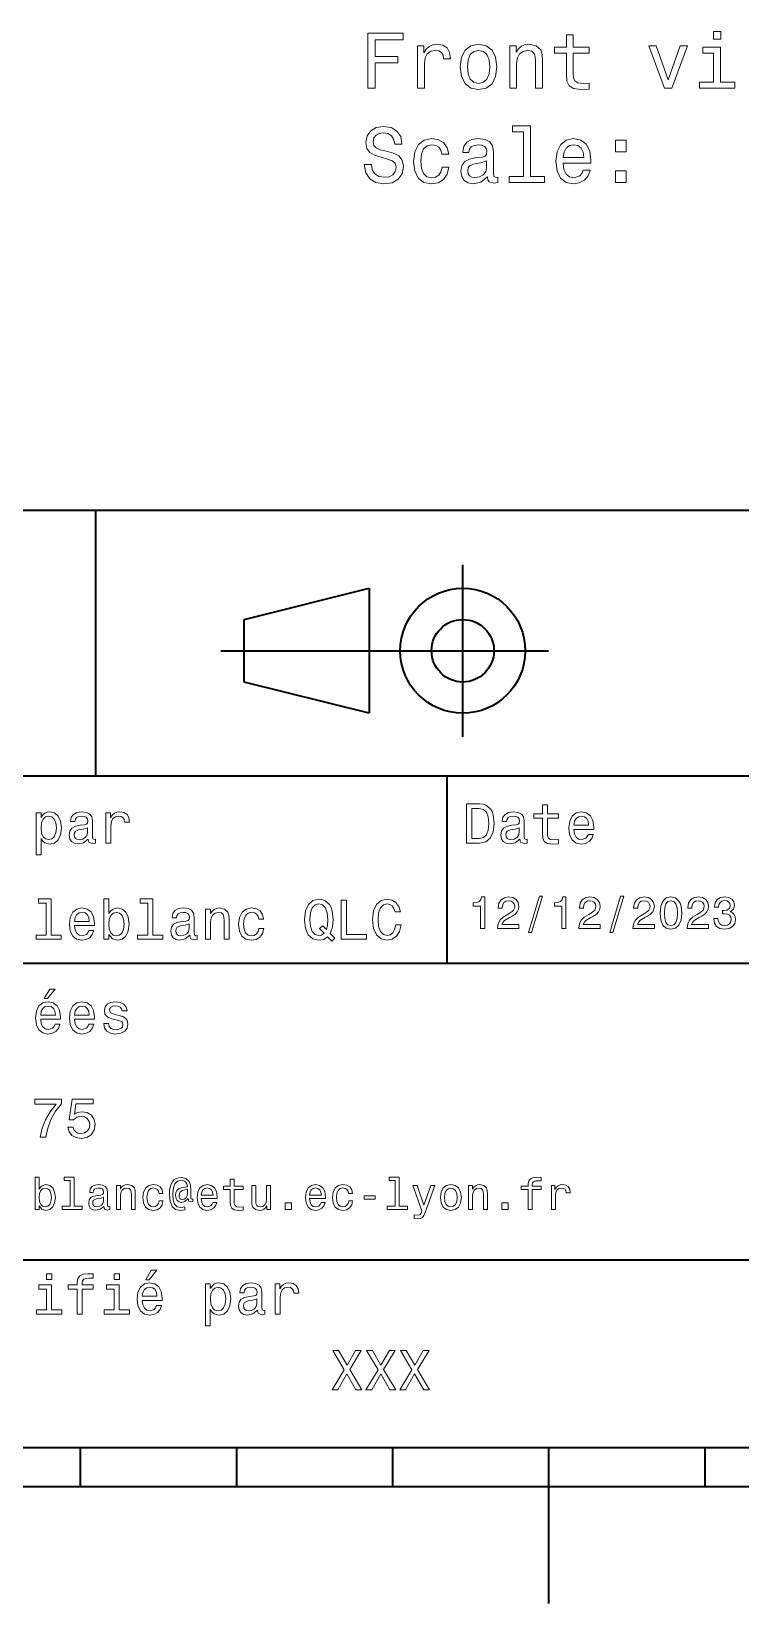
# Model space of a CAD drawing. Extents: x 0 to 297, y 0 to 210.
# Drawn here: x 115.4 to 160.8, y 0 to 100.7 of the extents above; entities that cross this region are included whole.
import ezdxf

# ---------------------------------------------------------------- set-up
doc = ezdxf.new("R2010")
doc.units = 0

msp = doc.modelspace()

# ---------------------------------------------------------------- linework, layer by layer
at = {"color": 7, "lineweight": 35}
for p, q in [((97, 70), (287, 70)), ((127.5, 61), (148.5, 61)), ((97, 53), (162, 53)), ((97, 41), (162, 41)), ((97, 22), (162, 22)), ((10, 10), (287, 10)), ((97, 10), (287, 10)), ((98.5, 7.5), (198.5, 7.5))]:
    msp.add_line(p, q, dxfattribs=at)
at = {"color": 7, "lineweight": 35, "ltscale": 0.425}
msp.add_line((119.5, 53), (119.5, 70), dxfattribs=at)
at = {"color": 7, "lineweight": 35, "ltscale": 0.275}
msp.add_line((143, 55.5), (143, 66.5), dxfattribs=at)
at = {"color": 7, "lineweight": 35, "ltscale": 0.206155}
for p, q in [((129, 63), (137, 65)), ((137, 57), (129, 59))]:
    msp.add_line(p, q, dxfattribs=at)
at = {"color": 7, "lineweight": 35, "ltscale": 0.2}
msp.add_line((137, 65), (137, 57), dxfattribs=at)
at = {"color": 7, "lineweight": 35, "ltscale": 0.1}
msp.add_line((129, 59), (129, 63), dxfattribs=at)
at = {"color": 7, "lineweight": 35, "ltscale": 0.3}
msp.add_line((142, 41), (142, 53), dxfattribs=at)
at = {"color": 7, "lineweight": 35, "ltscale": 0.0625}
for p, q in [((118.5, 10), (118.5, 7.5)), ((128.5, 10), (128.5, 7.5)), ((138.5, 10), (138.5, 7.5)), ((158.5, 10), (158.5, 7.5))]:
    msp.add_line(p, q, dxfattribs=at)
at = {"color": 7, "lineweight": 35, "ltscale": 0.25}
msp.add_line((148.5, 10), (148.5, 0), dxfattribs=at)
at = {"color": 7, "lineweight": 13}
for points in [[(159.523163, 100.650383), (159.054138, 100.650383), (159.054138, 100.146057), (159.523163, 100.146057)], [(136.909317, 97.029343), (137.378342, 97.029343), (137.378342, 98.63813), (138.850967, 98.63813), (138.850967, 99.056717), (137.378342, 99.056717), (137.378342, 100.105713), (139.188858, 100.105713), (139.188858, 100.529343), (136.909317, 100.529343)], [(140.101685, 97.029343), (140.545486, 97.029343), (140.545486, 98.577614), (140.590881, 98.950813), (140.727051, 99.218102), (140.948944, 99.379486), (141.24649, 99.434959), (141.468399, 99.399658), (141.634827, 99.298798), (141.735687, 99.127327), (141.770996, 98.89534), (142.219833, 98.89534), (142.159317, 99.303841), (141.992889, 99.596344), (141.715515, 99.772858), (141.33728, 99.833374), (141.080063, 99.79303), (140.85817, 99.692169), (140.661484, 99.520699), (140.505142, 99.288712), (140.505142, 99.737556), (140.101685, 99.737556)], [(142.840149, 98.380928), (142.920853, 97.765656), (143.152832, 97.31176), (143.520996, 97.029343), (144.015228, 96.933525), (144.504425, 97.029343), (144.872574, 97.306717), (145.104568, 97.760612), (145.190308, 98.380928), (145.104568, 98.996201), (144.872574, 99.455132), (144.504425, 99.732513), (144.015228, 99.833374), (143.520996, 99.732513), (143.152832, 99.450089), (142.920853, 98.996201)], [(146.007309, 97.029343), (146.451111, 97.029343), (146.451111, 98.592743), (146.49649, 98.950813), (146.642746, 99.213058), (146.86969, 99.374443), (147.172287, 99.434959), (147.414368, 99.384529), (147.565659, 99.24836), (147.641312, 99.021416), (147.666519, 98.718826), (147.666519, 97.029343), (148.110336, 97.029343), (148.110336, 98.809601), (148.090149, 99.167671), (147.999374, 99.465225), (147.701828, 99.737556), (147.237854, 99.833374), (146.980652, 99.798073), (146.763794, 99.702255), (146.577194, 99.540871), (146.430939, 99.324013), (146.430939, 99.737556), (146.007309, 99.737556)], [(149.638428, 99.268539), (149.638428, 97.911911), (149.668686, 97.473145), (149.809891, 97.170555), (150.092316, 96.994041), (150.571426, 96.933525), (151.095917, 96.95874), (151.095917, 97.342026), (150.712631, 97.31176), (150.364655, 97.352112), (150.178055, 97.478188), (150.097366, 97.690002), (150.08223, 97.987556), (150.08223, 99.268539), (151.095917, 99.268539), (151.095917, 99.646774), (150.08223, 99.646774), (150.08223, 100.438568), (149.638428, 100.438568), (149.638428, 99.646774), (148.871857, 99.646774), (148.871857, 99.268539)], [(155.927338, 97.029343), (156.396347, 97.029343), (157.384827, 99.737556), (156.925888, 99.737556), (156.164368, 97.553841), (155.387711, 99.737556), (154.923737, 99.737556)], [(159.508026, 97.402542), (159.508026, 99.646774), (158.368256, 99.646774), (158.368256, 99.268539), (159.064224, 99.268539), (159.064224, 97.402542), (158.156433, 97.402542), (158.156433, 97.029343), (160.425888, 97.029343), (160.425888, 97.402542)], [(143.294052, 98.385971), (143.339432, 98.839859), (143.480652, 99.167671), (143.707596, 99.3694), (144.015228, 99.440002), (144.317825, 99.3694), (144.544769, 99.172714), (144.685974, 98.839859), (144.736404, 98.385971), (144.685974, 97.92704), (144.544769, 97.594185), (144.317825, 97.392456), (144.015228, 97.326897), (143.707596, 97.392456), (143.480652, 97.594185), (143.339432, 97.92704)], [(137.146347, 92.137413), (136.687424, 92.137413), (136.788284, 91.602829), (137.040451, 91.209457), (137.428772, 90.972427), (137.953262, 90.886696), (138.472717, 90.967384), (138.861053, 91.189285), (139.10817, 91.53727), (139.198944, 91.996201), (139.123291, 92.409744), (138.911484, 92.67704), (138.568542, 92.853554), (138.109604, 92.984673), (137.716232, 93.080498), (137.45903, 93.191444), (137.312775, 93.352829), (137.267395, 93.604996), (137.312775, 93.83194), (137.443909, 94.00341), (137.64563, 94.1194), (137.923004, 94.159744), (138.205429, 94.109314), (138.427338, 93.973145), (138.573593, 93.746201), (138.644196, 93.438568), (139.103119, 93.438568), (139.103119, 93.448654), (139.02243, 93.922714), (138.7854, 94.275742), (138.412201, 94.497643), (137.907883, 94.573288), (137.453995, 94.497643), (137.100967, 94.285828), (136.874023, 93.958015), (136.79332, 93.534386), (136.858887, 93.156143), (137.050537, 92.898941), (137.353119, 92.72747), (137.766663, 92.596344), (138.175171, 92.480354), (138.482803, 92.3694), (138.669403, 92.208015), (138.73497, 91.94577), (138.674454, 91.678482), (138.518112, 91.476753), (138.281082, 91.35067), (137.973434, 91.310326), (137.630508, 91.365799), (137.368256, 91.527184), (137.201828, 91.789429)], [(141.660034, 92.79303), (142.098801, 92.79303), (142.008026, 93.196487), (141.791168, 93.514214), (141.453262, 93.710899), (141.014511, 93.786545), (140.530365, 93.685684), (140.162201, 93.403259), (139.930222, 92.944328), (139.849518, 92.329056), (139.925171, 91.718826), (140.152115, 91.264931), (140.510193, 90.982513), (140.999374, 90.886696), (141.43309, 90.962341), (141.770996, 91.174156), (142.002975, 91.507011), (142.103851, 91.950813), (141.680222, 91.950813), (141.604568, 91.668396), (141.463348, 91.456573), (141.261627, 91.325455), (141.014511, 91.28511), (140.706879, 91.35067), (140.48497, 91.552399), (140.348801, 91.880211), (140.303406, 92.344185), (140.348801, 92.798073), (140.490005, 93.125885), (140.716965, 93.327614), (141.014511, 93.398216), (141.276749, 93.352829), (141.47345, 93.236839), (141.604568, 93.045197)], [(144.580078, 91.335541), (144.580078, 91.320412), (144.605286, 91.148941), (144.680939, 91.027901), (144.998657, 90.932083), (145.245773, 90.972427), (145.245773, 91.315369), (145.139862, 91.30024), (144.998657, 91.365799), (144.97345, 91.567528), (144.97345, 92.969543), (144.912918, 93.327614), (144.736404, 93.579773), (144.428772, 93.731071), (143.995056, 93.786545), (143.571426, 93.726028), (143.258743, 93.554558), (143.062057, 93.28727), (142.99649, 92.934242), (142.99649, 92.903984), (143.394913, 92.903984), (143.430222, 93.115799), (143.541168, 93.267097), (143.722717, 93.357872), (143.979919, 93.393173), (144.227051, 93.367958), (144.403564, 93.292313), (144.50946, 93.161186), (144.544769, 92.97963), (144.524597, 92.767815), (144.443909, 92.661911), (144.242172, 92.611473), (143.863937, 92.571129), (143.430222, 92.480354), (143.122574, 92.31897), (142.941025, 92.066811), (142.885544, 91.693611), (142.935974, 91.360756), (143.092316, 91.11364), (143.344482, 90.957298), (143.692459, 90.901825), (144.161484, 91.007729)], [(146.889862, 94.230354), (146.889862, 91.355713), (145.977051, 91.355713), (145.977051, 90.982513), (148.241455, 90.982513), (148.241455, 91.355713), (147.333679, 91.355713), (147.333679, 94.603554), (146.193909, 94.603554), (146.193909, 94.230354)], [(149.431656, 92.208015), (151.206879, 92.208015), (151.211914, 92.414787), (151.131226, 92.994759), (150.909317, 93.428482), (150.55629, 93.690727), (150.08728, 93.786545), (149.628342, 93.685684), (149.275314, 93.403259), (149.04837, 92.944328), (148.967682, 92.339142), (149.043335, 91.718826), (149.270279, 91.264931), (149.618256, 90.982513), (150.072144, 90.886696), (150.465515, 90.952255), (150.788284, 91.123726), (151.025314, 91.396057), (151.161484, 91.759171), (150.722717, 91.759171), (150.631943, 91.557442), (150.500824, 91.406143), (150.127625, 91.28511), (149.840149, 91.340584), (149.623291, 91.517097), (149.482086, 91.804558), (149.431656, 92.192886)], [(152.775314, 92.939285), (153.471283, 92.939285), (153.471283, 93.690727), (152.775314, 93.690727)], [(149.431656, 92.581215), (149.487137, 92.929199), (149.623291, 93.186401), (149.830078, 93.342743), (150.102402, 93.398216), (150.36969, 93.342743), (150.576462, 93.186401), (150.702545, 92.929199), (150.74794, 92.581215)], [(144.529633, 91.930641), (144.469116, 91.668396), (144.307739, 91.46666), (144.065659, 91.335541), (143.768112, 91.290154), (143.576462, 91.315369), (143.440308, 91.396057), (143.354568, 91.53727), (143.329346, 91.733955), (143.349518, 91.910469), (143.430222, 92.036545), (143.752975, 92.177757), (144.161484, 92.238274), (144.529633, 92.359314)], [(152.775314, 90.982513), (153.471283, 90.982513), (153.471283, 91.733955), (152.775314, 91.733955)], [(115.986313, 50.326012), (115.986313, 50.625), (115.669312, 50.625), (115.669312, 47.941284), (115.986313, 47.941284), (115.986313, 48.98595), (116.097984, 48.816643), (116.22406, 48.704971), (116.541069, 48.62212), (116.843658, 48.690563), (117.081413, 48.895893), (117.236313, 49.2201), (117.293945, 49.659584), (117.236313, 50.095463), (117.081413, 50.41967), (116.843658, 50.621399), (116.541069, 50.693443), (116.368156, 50.671829), (116.220459, 50.603386), (116.094383, 50.488113)], [(116.48703, 48.9067), (116.274498, 48.953533), (116.119598, 49.097622), (116.022339, 49.331772), (115.989914, 49.659584), (116.022339, 49.983791), (116.119598, 50.217941), (116.274498, 50.358429), (116.48703, 50.408863), (116.681557, 50.358429), (116.836456, 50.21434), (116.933716, 49.98019), (116.969742, 49.659584), (116.933716, 49.335377), (116.836456, 49.097622), (116.681557, 48.953533)], [(119.005043, 48.942726), (119.005043, 48.931919), (119.023056, 48.809441), (119.077087, 48.722984), (119.304031, 48.654541), (119.480545, 48.683357), (119.480545, 48.928314), (119.4049, 48.917507), (119.304031, 48.96434), (119.286026, 49.108429), (119.286026, 50.109871), (119.242798, 50.365635), (119.116714, 50.54575), (118.896973, 50.65382), (118.587173, 50.693443), (118.284584, 50.650219), (118.061241, 50.52774), (117.920746, 50.336815), (117.873917, 50.084656), (117.873917, 50.063042), (118.158501, 50.063042), (118.183716, 50.21434), (118.26297, 50.322407), (118.392654, 50.387249), (118.57637, 50.412464), (118.752884, 50.394455), (118.878967, 50.34042), (118.954613, 50.246758), (118.979828, 50.117077), (118.965416, 49.965778), (118.907784, 49.890129), (118.763687, 49.854107), (118.493515, 49.825291), (118.183716, 49.760448), (117.963974, 49.645176), (117.834297, 49.465057), (117.79467, 49.19849), (117.830688, 48.960735), (117.942368, 48.784222), (118.122482, 48.67255), (118.37104, 48.632927), (118.706055, 48.708576)], [(120.143372, 48.690563), (120.460373, 48.690563), (120.460373, 49.796471), (120.492798, 50.063042), (120.590057, 50.253963), (120.748558, 50.369236), (120.961098, 50.408863), (121.119598, 50.383648), (121.238472, 50.3116), (121.310516, 50.189121), (121.335739, 50.023415), (121.656342, 50.023415), (121.613113, 50.315205), (121.49424, 50.524136), (121.296112, 50.650219), (121.02594, 50.693443), (120.842224, 50.664627), (120.683716, 50.592579), (120.543228, 50.4701), (120.431557, 50.304398), (120.431557, 50.625), (120.143372, 50.625)], [(144.080688, 51.190563), (143.248566, 51.190563), (143.248566, 48.690563), (144.080688, 48.690563), (144.473343, 48.769814), (144.765137, 49.011169), (144.945251, 49.40382), (145.010086, 49.940563), (144.952454, 50.488113), (144.880402, 50.70425), (144.779541, 50.877163), (144.487747, 51.111313), (144.296829, 51.168949)], [(144.055481, 50.891571), (144.329254, 50.837536), (144.516571, 50.671829), (144.628235, 50.376442), (144.664261, 49.940563), (144.624634, 49.519093), (144.51297, 49.223705), (144.322052, 49.047192), (144.055481, 48.989555), (143.583572, 48.989555), (143.583572, 50.891571)], [(146.656342, 48.942726), (146.656342, 48.931919), (146.674347, 48.809441), (146.728394, 48.722984), (146.955338, 48.654541), (147.131851, 48.683357), (147.131851, 48.928314), (147.056198, 48.917507), (146.955338, 48.96434), (146.937317, 49.108429), (146.937317, 50.109871), (146.894089, 50.365635), (146.768005, 50.54575), (146.548264, 50.65382), (146.23848, 50.693443), (145.935883, 50.650219), (145.71254, 50.52774), (145.572052, 50.336815), (145.525223, 50.084656), (145.525223, 50.063042), (145.809799, 50.063042), (145.835022, 50.21434), (145.914261, 50.322407), (146.043945, 50.387249), (146.227661, 50.412464), (146.404175, 50.394455), (146.530258, 50.34042), (146.605911, 50.246758), (146.631119, 50.117077), (146.616714, 49.965778), (146.559082, 49.890129), (146.414978, 49.854107), (146.144806, 49.825291), (145.835022, 49.760448), (145.61528, 49.645176), (145.485596, 49.465057), (145.445969, 49.19849), (145.481995, 48.960735), (145.593658, 48.784222), (145.773773, 48.67255), (146.022339, 48.632927), (146.357346, 48.708576)], [(148.100861, 50.289986), (148.100861, 49.320965), (148.122482, 49.007565), (148.223343, 48.791428), (148.425079, 48.665348), (148.767288, 48.62212), (149.141937, 48.640129), (149.141937, 48.913906), (148.868149, 48.892292), (148.619598, 48.921112), (148.486313, 49.011169), (148.42868, 49.162464), (148.417862, 49.375), (148.417862, 50.289986), (149.141937, 50.289986), (149.141937, 50.560158), (148.417862, 50.560158), (148.417862, 51.125721), (148.100861, 51.125721), (148.100861, 50.560158), (147.553314, 50.560158), (147.553314, 50.289986)], [(150.121765, 49.565922), (151.389771, 49.565922), (151.393372, 49.713619), (151.335739, 50.127884), (151.177231, 50.437683), (150.925079, 50.625), (150.590057, 50.693443), (150.262253, 50.621399), (150.010086, 50.41967), (149.847977, 50.091862), (149.790344, 49.659584), (149.844376, 49.216499), (150.006485, 48.892292), (150.255051, 48.690563), (150.579254, 48.62212), (150.860229, 48.668949), (151.090775, 48.791428), (151.260086, 48.98595), (151.357346, 49.245319), (151.043945, 49.245319), (150.979111, 49.101227), (150.885452, 48.993156), (150.618881, 48.9067), (150.413544, 48.946327), (150.258652, 49.072407), (150.157776, 49.27774), (150.121765, 49.555115)], [(150.121765, 49.832493), (150.161377, 50.081055), (150.258652, 50.264771), (150.406342, 50.376442), (150.600861, 50.416069), (150.791794, 50.376442), (150.939484, 50.264771), (151.029541, 50.081055), (151.061966, 49.832493)], [(118.969025, 49.367798), (118.925797, 49.180477), (118.810516, 49.036385), (118.637611, 48.942726), (118.425072, 48.910305), (118.288185, 48.928314), (118.190926, 48.98595), (118.129684, 49.086815), (118.111671, 49.227306), (118.126083, 49.353386), (118.183716, 49.443443), (118.414268, 49.544312), (118.706055, 49.587536), (118.969025, 49.673992)], [(146.620316, 49.367798), (146.577087, 49.180477), (146.461823, 49.036385), (146.28891, 48.942726), (146.07637, 48.910305), (145.939484, 48.928314), (145.842224, 48.98595), (145.780975, 49.086815), (145.76297, 49.227306), (145.777374, 49.353386), (145.835022, 49.443443), (146.065567, 49.544312), (146.357346, 49.587536), (146.620316, 49.673992)], [(116.317726, 44.850864), (116.317726, 42.79755), (115.66571, 42.79755), (115.66571, 42.530979), (117.283142, 42.530979), (117.283142, 42.79755), (116.634727, 42.79755), (116.634727, 45.117435), (115.820602, 45.117435), (115.820602, 44.850864)], [(118.133286, 43.406338), (119.401299, 43.406338), (119.4049, 43.554035), (119.34726, 43.9683), (119.188766, 44.278099), (118.9366, 44.465416), (118.601585, 44.533859), (118.273773, 44.461815), (118.021614, 44.260086), (117.859512, 43.932278), (117.801872, 43.5), (117.855911, 43.056915), (118.018013, 42.732708), (118.266571, 42.530979), (118.590775, 42.462536), (118.871758, 42.509365), (119.10231, 42.631844), (119.271614, 42.826366), (119.368881, 43.085735), (119.055481, 43.085735), (118.990631, 42.941643), (118.896973, 42.833572), (118.630402, 42.747116), (118.425072, 42.786743), (118.270172, 42.912823), (118.169312, 43.118156), (118.133286, 43.395531)], [(120.323486, 42.829971), (120.55764, 42.552593), (120.878242, 42.462536), (121.18084, 42.530979), (121.422195, 42.736309), (121.573486, 43.064121), (121.631126, 43.5), (121.573486, 43.935879), (121.418587, 44.260086), (121.18084, 44.461815), (120.878242, 44.533859), (120.561241, 44.440201), (120.431557, 44.324928), (120.323486, 44.170029), (120.323486, 45.117435), (120.006485, 45.117435), (120.006485, 42.530979), (120.323486, 42.530979)], [(122.823486, 44.850864), (122.823486, 42.79755), (122.171471, 42.79755), (122.171471, 42.530979), (123.78891, 42.530979), (123.78891, 42.79755), (123.140488, 42.79755), (123.140488, 45.117435), (122.32637, 45.117435), (122.32637, 44.850864)], [(125.510811, 42.783142), (125.510811, 42.772335), (125.528824, 42.649857), (125.582855, 42.5634), (125.809799, 42.494957), (125.986313, 42.523773), (125.986313, 42.76873), (125.910667, 42.757923), (125.809799, 42.804756), (125.791794, 42.948845), (125.791794, 43.950287), (125.748566, 44.206051), (125.622482, 44.386166), (125.40274, 44.494236), (125.092941, 44.533859), (124.790344, 44.490635), (124.567001, 44.368156), (124.426514, 44.177231), (124.379684, 43.925072), (124.379684, 43.903458), (124.664268, 43.903458), (124.689484, 44.054756), (124.768738, 44.162823), (124.898422, 44.227665), (125.082138, 44.25288), (125.258652, 44.234871), (125.384727, 44.180836), (125.460381, 44.087173), (125.485596, 43.957493), (125.471184, 43.806194), (125.413544, 43.730545), (125.269455, 43.694523), (124.999283, 43.665707), (124.689484, 43.600864), (124.469742, 43.485592), (124.340057, 43.305473), (124.300438, 43.038906), (124.336456, 42.801151), (124.448128, 42.624638), (124.628242, 42.512966), (124.876801, 42.473343), (125.211823, 42.548992)], [(126.530266, 42.530979), (126.847267, 42.530979), (126.847267, 43.647694), (126.879684, 43.903458), (126.984154, 44.090778), (127.146255, 44.206051), (127.362396, 44.249279), (127.535309, 44.213257), (127.643372, 44.115993), (127.697411, 43.953888), (127.715424, 43.737751), (127.715424, 42.530979), (128.032425, 42.530979), (128.032425, 43.802593), (128.018021, 44.058357), (127.953171, 44.270893), (127.740639, 44.465416), (127.409225, 44.533859), (127.22551, 44.508644), (127.07061, 44.440201), (126.937325, 44.324928), (126.832855, 44.170029), (126.832855, 44.465416), (126.530266, 44.465416)], [(129.930847, 43.824207), (130.244232, 43.824207), (130.179398, 44.112392), (130.024506, 44.339336), (129.783142, 44.479828), (129.469742, 44.533859), (129.123932, 44.461815), (128.860962, 44.260086), (128.695251, 43.932278), (128.637619, 43.492794), (128.69165, 43.056915), (128.853745, 42.732708), (129.109512, 42.530979), (129.458939, 42.462536), (129.768738, 42.516571), (130.010086, 42.667866), (130.175797, 42.905621), (130.247849, 43.222622), (129.945251, 43.222622), (129.89122, 43.020893), (129.790344, 42.869595), (129.646255, 42.775936), (129.469742, 42.747116), (129.25, 42.793949), (129.091507, 42.938038), (128.994247, 43.172188), (128.961823, 43.503601), (128.994247, 43.827808), (129.095108, 44.061958), (129.257202, 44.206051), (129.469742, 44.256485), (129.657059, 44.224064), (129.797562, 44.141209), (129.89122, 44.004322)], [(134.340057, 42.685879), (134.613831, 42.401295), (134.804764, 42.592216), (134.509369, 42.894814), (134.660675, 43.305473), (134.707489, 43.780979), (134.639053, 44.339336), (134.559799, 44.56628), (134.455338, 44.753601), (134.159943, 45.009365), (133.979828, 45.074207), (133.781708, 45.099422), (133.399857, 45.009365), (133.108078, 44.757202), (132.920746, 44.342937), (132.855911, 43.780979), (132.920746, 43.219021), (133.104462, 42.804756), (133.396255, 42.548992), (133.781708, 42.462536), (134.095108, 42.520172)], [(134.113113, 42.916428), (133.958221, 42.801151), (133.781708, 42.765129), (133.547546, 42.829971), (133.363831, 43.024494), (133.241364, 43.341499), (133.201736, 43.780979), (133.241364, 44.216858), (133.360229, 44.537464), (133.543945, 44.731987), (133.781708, 44.80043), (134.015854, 44.731987), (134.19957, 44.533859), (134.318451, 44.213257), (134.361679, 43.780979), (134.329254, 43.406338), (134.260803, 43.150578), (134.026657, 43.395531), (133.832138, 43.211815)], [(135.219025, 42.530979), (136.825653, 42.530979), (136.825653, 42.833572), (135.55043, 42.833572), (135.55043, 45.030979), (135.219025, 45.030979)], [(138.702454, 43.460373), (138.630402, 43.15778), (138.511536, 42.941643), (138.345825, 42.808357), (138.151306, 42.765129), (137.917145, 42.829971), (137.733429, 43.024494), (137.610962, 43.341499), (137.57132, 43.780979), (137.610962, 44.216858), (137.729828, 44.537464), (137.913544, 44.731987), (138.151306, 44.80043), (138.324219, 44.764408), (138.471909, 44.663544), (138.587173, 44.501442), (138.666428, 44.278099), (139.008652, 44.278099), (138.900574, 44.620316), (138.713257, 44.879681), (138.457489, 45.041786), (138.151306, 45.099422), (137.769455, 45.009365), (137.477661, 44.757202), (137.290344, 44.342937), (137.22551, 43.780979), (137.290344, 43.219021), (137.477661, 42.804756), (137.769455, 42.548992), (138.151306, 42.462536), (138.486313, 42.530979), (138.756485, 42.721901), (138.947403, 43.035301), (139.048279, 43.460373)], [(144.14122, 43.224785), (144.403458, 43.224785), (144.403458, 45.239193), (144.207504, 45.239193), (144.155624, 45.0634), (144.05188, 44.945248), (143.893372, 44.876083), (143.674362, 44.853027), (143.674362, 44.648415), (144.14122, 44.648415)], [(145.224792, 43.224785), (146.599426, 43.224785), (146.599426, 43.472622), (145.51297, 43.472622), (145.573486, 43.60807), (145.677231, 43.720463), (145.997116, 43.925072), (146.167145, 44.011528), (146.357361, 44.135448), (146.492798, 44.279541), (146.570602, 44.44957), (146.599426, 44.642651), (146.55043, 44.884727), (146.414993, 45.074928), (146.207504, 45.195965), (145.939484, 45.239193), (145.662827, 45.190201), (145.452454, 45.054756), (145.317001, 44.838619), (145.270905, 44.553314), (145.270905, 44.51297), (145.533142, 44.51297), (145.533142, 44.536022), (145.559082, 44.731991), (145.636887, 44.876083), (145.760818, 44.9683), (145.925079, 45), (146.092224, 44.971184), (146.216141, 44.899136), (146.296829, 44.786743), (146.325653, 44.645535), (146.305481, 44.51297), (146.250732, 44.400578), (146.158508, 44.302593), (146.031708, 44.216141), (145.861679, 44.12392), (145.579254, 43.945248), (145.380402, 43.755043), (145.262253, 43.524498), (145.224792, 43.233429)], [(147.213257, 42.956772), (147.412109, 42.956772), (148.109512, 45.279541), (147.907791, 45.279541)], [(149.345825, 43.224785), (149.608078, 43.224785), (149.608078, 45.239193), (149.412109, 45.239193), (149.360229, 45.0634), (149.256485, 44.945248), (149.097992, 44.876083), (148.878967, 44.853027), (148.878967, 44.648415), (149.345825, 44.648415)], [(150.429398, 43.224785), (151.804047, 43.224785), (151.804047, 43.472622), (150.71759, 43.472622), (150.778107, 43.60807), (150.881851, 43.720463), (151.201736, 43.925072), (151.371765, 44.011528), (151.561966, 44.135448), (151.697418, 44.279541), (151.775223, 44.44957), (151.804047, 44.642651), (151.755051, 44.884727), (151.619598, 45.074928), (151.412109, 45.195965), (151.144104, 45.239193), (150.867447, 45.190201), (150.657059, 45.054756), (150.521622, 44.838619), (150.47551, 44.553314), (150.47551, 44.51297), (150.737762, 44.51297), (150.737762, 44.536022), (150.763687, 44.731991), (150.841507, 44.876083), (150.965424, 44.9683), (151.129684, 45), (151.296829, 44.971184), (151.420746, 44.899136), (151.50145, 44.786743), (151.530258, 44.645535), (151.510086, 44.51297), (151.455338, 44.400578), (151.363113, 44.302593), (151.236313, 44.216141), (151.066284, 44.12392), (150.783859, 43.945248), (150.585022, 43.755043), (150.466858, 43.524498), (150.429398, 43.233429)], [(152.417877, 42.956772), (152.616714, 42.956772), (153.314133, 45.279541), (153.112396, 45.279541)], [(153.899139, 43.224785), (155.273773, 43.224785), (155.273773, 43.472622), (154.187317, 43.472622), (154.247849, 43.60807), (154.351593, 43.720463), (154.671478, 43.925072), (154.841507, 44.011528), (155.031708, 44.135448), (155.167145, 44.279541), (155.244965, 44.44957), (155.273773, 44.642651), (155.224792, 44.884727), (155.08934, 45.074928), (154.881851, 45.195965), (154.613831, 45.239193), (154.337173, 45.190201), (154.126801, 45.054756), (153.991364, 44.838619), (153.945251, 44.553314), (153.945251, 44.51297), (154.207504, 44.51297), (154.207504, 44.536022), (154.233429, 44.731991), (154.311249, 44.876083), (154.435165, 44.9683), (154.599426, 45), (154.766571, 44.971184), (154.890488, 44.899136), (154.971191, 44.786743), (155, 44.645535), (154.979828, 44.51297), (154.925079, 44.400578), (154.832855, 44.302593), (154.706055, 44.216141), (154.536026, 44.12392), (154.253601, 43.945248), (154.054764, 43.755043), (153.9366, 43.524498), (153.899139, 43.233429)], [(155.642654, 44.201729), (155.685883, 43.749279), (155.821335, 43.426514), (156.037476, 43.230549), (156.337173, 43.167149), (156.634003, 43.230549), (156.850143, 43.426514), (156.982712, 43.749279), (157.028824, 44.201729), (156.982712, 44.651299), (156.927963, 44.829971), (156.850143, 44.976948), (156.634003, 45.172913), (156.337173, 45.239193), (156.037476, 45.172913), (155.821335, 44.974064), (155.685883, 44.651299)], [(155.919312, 44.201729), (155.942368, 44.550434), (156.01442, 44.801155), (156.144104, 44.948128), (156.337173, 45), (156.527374, 44.948128), (156.657059, 44.801155), (156.729111, 44.550434), (156.752167, 44.201729), (156.729111, 43.850143), (156.657059, 43.599426), (156.527374, 43.45245), (156.337173, 43.403458), (156.144104, 43.45245), (156.01442, 43.599426), (155.942368, 43.850143)], [(157.368881, 43.224785), (158.743515, 43.224785), (158.743515, 43.472622), (157.657059, 43.472622), (157.71759, 43.60807), (157.821335, 43.720463), (158.14122, 43.925072), (158.311249, 44.011528), (158.50145, 44.135448), (158.636887, 44.279541), (158.714706, 44.44957), (158.743515, 44.642651), (158.694534, 44.884727), (158.559082, 45.074928), (158.351593, 45.195965), (158.083572, 45.239193), (157.806915, 45.190201), (157.596542, 45.054756), (157.461105, 44.838619), (157.414993, 44.553314), (157.414993, 44.51297), (157.677231, 44.51297), (157.677231, 44.536022), (157.703171, 44.731991), (157.780991, 44.876083), (157.904907, 44.9683), (158.069168, 45), (158.236313, 44.971184), (158.360229, 44.899136), (158.440918, 44.786743), (158.469742, 44.645535), (158.44957, 44.51297), (158.394821, 44.400578), (158.302597, 44.302593), (158.175797, 44.216141), (158.005768, 44.12392), (157.723343, 43.945248), (157.524506, 43.755043), (157.406342, 43.524498), (157.368881, 43.233429)], [(159.080688, 43.853027), (159.080688, 43.832855), (159.126801, 43.556198), (159.262253, 43.348705), (159.47551, 43.216141), (159.757935, 43.167149), (160.057648, 43.216141), (160.282425, 43.342941), (160.426514, 43.54467), (160.478394, 43.804035), (160.455338, 43.974064), (160.391937, 44.112392), (160.288193, 44.219021), (160.149857, 44.296829), (160.337173, 44.45245), (160.403458, 44.700291), (160.360229, 44.925072), (160.236313, 45.0951), (160.034592, 45.201729), (159.757935, 45.239193), (159.498566, 45.193085), (159.299713, 45.066284), (159.170029, 44.864555), (159.126801, 44.596542), (159.126801, 44.57637), (159.383286, 44.57637), (159.406342, 44.760807), (159.481277, 44.893372), (159.60231, 44.974064), (159.772339, 45.002884), (159.922195, 44.979828), (160.031708, 44.919308), (160.097992, 44.821327), (160.123917, 44.688763), (160.097992, 44.54755), (160.028824, 44.45245), (159.907776, 44.394814), (159.743515, 44.377522), (159.631134, 44.380405), (159.631134, 44.15274), (159.772339, 44.158501), (159.953888, 44.132565), (160.08934, 44.0634), (160.170029, 43.951008), (160.198853, 43.804035), (160.167145, 43.63689), (160.083572, 43.51297), (159.951019, 43.435158), (159.775223, 43.409222), (159.593658, 43.438042), (159.46109, 43.524498), (159.377533, 43.662827), (159.345825, 43.853027)], [(118.133286, 43.672909), (118.172913, 43.921471), (118.270172, 44.105186), (118.41787, 44.216858), (118.612396, 44.256485), (118.803314, 44.216858), (118.951012, 44.105186), (119.041069, 43.921471), (119.073486, 43.672909)], [(121.306915, 43.5), (121.270897, 43.175793), (121.17363, 42.938038), (121.018738, 42.793949), (120.824211, 42.747116), (120.611671, 42.793949), (120.456772, 42.938038), (120.359512, 43.172188), (120.327087, 43.5), (120.359512, 43.824207), (120.456772, 44.058357), (120.611671, 44.198845), (120.824211, 44.249279), (121.018738, 44.198845), (121.17363, 44.054756), (121.270897, 43.820606)], [(125.474785, 43.208214), (125.431557, 43.020893), (125.316284, 42.876801), (125.143372, 42.783142), (124.93084, 42.750721), (124.793953, 42.76873), (124.696686, 42.826366), (124.635452, 42.927231), (124.617439, 43.067722), (124.631851, 43.193802), (124.689484, 43.283859), (124.920029, 43.384727), (125.211823, 43.427952), (125.474785, 43.514408)], [(116.184441, 38.728386), (116.396973, 38.728386), (116.897697, 39.340778), (116.54467, 39.340778)], [(115.964699, 37.406338), (117.232712, 37.406338), (117.236313, 37.554035), (117.178673, 37.9683), (117.020172, 38.278099), (116.768013, 38.465416), (116.432999, 38.533859), (116.105186, 38.461815), (115.853027, 38.260086), (115.690918, 37.932278), (115.633286, 37.5), (115.687317, 37.056915), (115.849426, 36.732708), (116.097984, 36.530979), (116.422188, 36.462536), (116.703171, 36.509365), (116.933716, 36.631844), (117.103027, 36.826366), (117.200287, 37.085735), (116.886887, 37.085735), (116.822044, 36.941643), (116.728386, 36.833572), (116.461815, 36.747116), (116.256485, 36.786743), (116.101585, 36.912823), (116.000717, 37.118156), (115.964699, 37.395531)], [(115.964699, 37.672909), (116.004318, 37.921471), (116.101585, 38.105186), (116.249283, 38.216858), (116.443802, 38.256485), (116.634727, 38.216858), (116.782425, 38.105186), (116.872482, 37.921471), (116.9049, 37.672909)], [(118.133286, 37.406338), (119.401299, 37.406338), (119.4049, 37.554035), (119.34726, 37.9683), (119.188766, 38.278099), (118.9366, 38.465416), (118.601585, 38.533859), (118.273773, 38.461815), (118.021614, 38.260086), (117.859512, 37.932278), (117.801872, 37.5), (117.855911, 37.056915), (118.018013, 36.732708), (118.266571, 36.530979), (118.590775, 36.462536), (118.871758, 36.509365), (119.10231, 36.631844), (119.271614, 36.826366), (119.368881, 37.085735), (119.055481, 37.085735), (118.990631, 36.941643), (118.896973, 36.833572), (118.630402, 36.747116), (118.425072, 36.786743), (118.270172, 36.912823), (118.169312, 37.118156), (118.133286, 37.395531)], [(118.133286, 37.672909), (118.172913, 37.921471), (118.270172, 38.105186), (118.41787, 38.216858), (118.612396, 38.256485), (118.803314, 38.216858), (118.951012, 38.105186), (119.041069, 37.921471), (119.073486, 37.672909)], [(120.971901, 37.658501), (120.66571, 37.730545), (120.438766, 37.8134), (120.363113, 37.982708), (120.384727, 38.101585), (120.460373, 38.188038), (120.582855, 38.242073), (120.759369, 38.263687), (120.92868, 38.242073), (121.061966, 38.177231), (121.148415, 38.079971), (121.184441, 37.950287), (121.49424, 37.950287), (121.49424, 37.957493), (121.440201, 38.191643), (121.292511, 38.375359), (121.061966, 38.490635), (120.759369, 38.533859), (120.453171, 38.490635), (120.229828, 38.371758), (120.08934, 38.195244), (120.046112, 37.971901), (120.078529, 37.755764), (120.179398, 37.604465), (120.3451, 37.496399), (120.586456, 37.42075), (120.939484, 37.334293), (121.155624, 37.244236), (121.213257, 37.172188), (121.234871, 37.064121), (121.202454, 36.930836), (121.115997, 36.829971), (120.97551, 36.765129), (120.788185, 36.743515), (120.590057, 36.765129), (120.445969, 36.840778), (120.348709, 36.963257), (120.309082, 37.132565), (120.002884, 37.132565), (120.053314, 36.844379), (120.201012, 36.635445), (120.435158, 36.509365), (120.759369, 36.462536), (121.097984, 36.509365), (121.346542, 36.635445), (121.497841, 36.837173), (121.551872, 37.100143), (121.512253, 37.327087), (121.400574, 37.481987), (121.216858, 37.582851)], [(115.932281, 29.850143), (116.296112, 29.850143), (116.414986, 30.444523), (116.623917, 30.999279), (116.919312, 31.514408), (117.304756, 31.997118), (117.304756, 32.296108), (115.590057, 32.296108), (115.590057, 31.9683), (116.958939, 31.9683), (116.562683, 31.481987), (116.263687, 30.974062), (116.054756, 30.433718)], [(117.708214, 30.502161), (117.78746, 30.206772), (117.963974, 29.976225), (118.223343, 29.832132), (118.554756, 29.778097), (118.918587, 29.842939), (119.203171, 30.019451), (119.383286, 30.300432), (119.451729, 30.660662), (119.390488, 30.995676), (119.217583, 31.258644), (118.947403, 31.427954), (118.597984, 31.489193), (118.327812, 31.445965), (118.118881, 31.327089), (118.219742, 32.000721), (119.314842, 32.000721), (119.314842, 32.296108), (117.978386, 32.296108), (117.780258, 30.970461), (118.068443, 30.970461), (118.277374, 31.139769), (118.543945, 31.201008), (118.774498, 31.161383), (118.951012, 31.046108), (119.062683, 30.869596), (119.10231, 30.642651), (119.062683, 30.415705), (118.947403, 30.239193), (118.770897, 30.127522), (118.543945, 30.087896), (118.353027, 30.113111), (118.20533, 30.195965), (118.09726, 30.325647), (118.043228, 30.502161)], [(115.858788, 25.463978), (116.046112, 25.242075), (116.302589, 25.170031), (116.544662, 25.224785), (116.737747, 25.38905), (116.858788, 25.651299), (116.9049, 26), (116.858788, 26.348703), (116.734871, 26.60807), (116.544662, 26.769453), (116.302589, 26.827091), (116.048988, 26.752163), (115.945244, 26.659943), (115.858788, 26.536024), (115.858788, 27.293949), (115.605186, 27.293949), (115.605186, 25.224785), (115.858788, 25.224785)], [(117.858788, 27.080692), (117.858788, 25.438042), (117.337173, 25.438042), (117.337173, 25.224785), (118.631119, 25.224785), (118.631119, 25.438042), (118.112389, 25.438042), (118.112389, 27.293949), (117.46109, 27.293949), (117.46109, 27.080692)], [(125.708939, 25.734871), (125.708939, 25.902018), (125.662827, 25.893373), (125.60807, 25.913546), (125.590782, 25.974064), (125.590782, 26.446688), (125.567726, 26.780981), (125.47551, 27.02882), (125.259369, 27.213257), (124.956772, 27.279539), (124.780983, 27.262249), (124.631126, 27.210375), (124.501442, 27.12392), (124.397697, 27.002882), (124.317001, 26.850145), (124.259369, 26.662825), (124.224785, 26.438042), (124.213257, 26.184439), (124.253601, 25.737753), (124.383286, 25.42075), (124.599426, 25.230549), (124.907784, 25.170031), (125.190201, 25.216139), (125.190201, 25.406342), (124.942368, 25.360231), (124.703171, 25.409224), (124.54467, 25.567724), (124.458214, 25.835735), (124.432281, 26.224785), (124.461098, 26.605188), (124.559082, 26.876081), (124.717583, 27.040346), (124.948128, 27.095102), (125.123917, 27.063402), (125.253601, 26.988474), (125.334297, 26.876081), (125.363113, 26.746399), (125.331413, 26.682999), (125.244957, 26.654179), (124.96254, 26.610952), (124.806915, 26.547552), (124.694527, 26.449568), (124.628242, 26.314121), (124.60807, 26.135448), (124.634003, 25.942364), (124.706055, 25.798271), (124.824211, 25.708935), (124.979828, 25.680117), (125.207497, 25.740635), (125.400574, 25.930836), (125.400574, 25.913546), (125.446686, 25.760807), (125.605186, 25.714699)], [(138.677246, 27.080692), (138.677246, 25.438042), (138.155624, 25.438042), (138.155624, 25.224785), (139.44957, 25.224785), (139.44957, 25.438042), (138.930847, 25.438042), (138.930847, 27.293949), (138.279541, 27.293949), (138.279541, 27.080692)], [(147.198853, 26.504324), (147.198853, 25.224785), (147.452454, 25.224785), (147.452454, 26.504324), (148.028824, 26.504324), (148.028824, 26.720463), (147.452454, 26.720463), (147.452454, 26.815563), (147.472626, 26.930836), (147.53891, 27.008646), (147.651306, 27.054756), (147.812683, 27.072046), (148.028824, 27.06052), (148.028824, 27.279539), (147.755051, 27.293949), (147.507217, 27.268013), (147.334305, 27.190203), (147.23056, 27.054756), (147.198853, 26.861671), (147.198853, 26.720463), (146.734879, 26.720463), (146.734879, 26.504324)], [(116.645531, 26), (116.616714, 25.740635), (116.538902, 25.550434), (116.414986, 25.43516), (116.259369, 25.397696), (116.08934, 25.43516), (115.965416, 25.550434), (115.887604, 25.737753), (115.861671, 26), (115.887604, 26.259367), (115.965416, 26.446688), (116.08934, 26.559078), (116.259369, 26.599424), (116.414986, 26.559078), (116.538902, 26.443806), (116.616714, 26.256485)], [(120.008644, 25.426514), (120.008644, 25.417868), (120.023056, 25.319885), (120.066284, 25.250721), (120.247841, 25.195967), (120.389046, 25.219021), (120.389046, 25.414986), (120.328529, 25.406342), (120.247841, 25.443806), (120.233429, 25.559078), (120.233429, 26.360231), (120.198845, 26.564842), (120.097984, 26.708935), (119.922188, 26.795389), (119.674347, 26.827091), (119.432274, 26.792507), (119.253601, 26.694525), (119.141212, 26.541788), (119.103745, 26.340059), (119.103745, 26.322767), (119.331413, 26.322767), (119.351585, 26.443806), (119.414986, 26.53026), (119.51873, 26.582134), (119.665703, 26.602306), (119.806915, 26.587896), (119.907776, 26.54467), (119.9683, 26.469742), (119.988472, 26.365995), (119.976944, 26.244957), (119.930832, 26.184439), (119.815559, 26.155621), (119.599426, 26.132566), (119.351585, 26.080692), (119.175797, 25.988474), (119.072044, 25.844381), (119.040344, 25.631124), (119.069168, 25.440924), (119.158501, 25.299713), (119.302597, 25.210375), (119.501442, 25.178675), (119.769455, 25.239195)], [(120.824203, 25.224785), (121.077812, 25.224785), (121.077812, 26.118156), (121.103745, 26.322767), (121.187317, 26.472624), (121.317001, 26.564842), (121.489914, 26.599424), (121.628242, 26.570606), (121.714699, 26.492796), (121.757927, 26.363113), (121.772339, 26.190203), (121.772339, 25.224785), (122.02594, 25.224785), (122.02594, 26.242077), (122.014412, 26.446688), (121.96254, 26.616716), (121.792511, 26.772335), (121.527374, 26.827091), (121.380402, 26.806917), (121.256485, 26.752163), (121.149857, 26.659943), (121.066284, 26.536024), (121.066284, 26.772335), (120.824203, 26.772335)], [(123.54467, 26.259367), (123.795387, 26.259367), (123.743515, 26.489914), (123.619598, 26.671471), (123.426514, 26.783863), (123.175797, 26.827091), (122.899139, 26.769453), (122.688759, 26.60807), (122.556198, 26.345821), (122.510086, 25.994238), (122.553314, 25.645535), (122.682999, 25.386168), (122.887611, 25.224785), (123.167145, 25.170031), (123.414986, 25.213257), (123.60807, 25.334295), (123.740631, 25.524496), (123.798271, 25.778099), (123.556198, 25.778099), (123.51297, 25.616716), (123.432281, 25.495678), (123.317001, 25.42075), (123.175797, 25.397696), (123, 25.43516), (122.873199, 25.550434), (122.795387, 25.737753), (122.769455, 26.002882), (122.795387, 26.262249), (122.876083, 26.449568), (123.005768, 26.564842), (123.175797, 26.605188), (123.325653, 26.579252), (123.438042, 26.51297), (123.51297, 26.40346)], [(125.374641, 26.279539), (125.345825, 26.100866), (125.273773, 25.974064), (125.164268, 25.896255), (125.034584, 25.873199), (124.945244, 25.887609), (124.881844, 25.939482), (124.841499, 26.025938), (124.829971, 26.146975), (124.878967, 26.345821), (125.046112, 26.449568), (125.374641, 26.53026)], [(126.250725, 25.925074), (127.265129, 25.925074), (127.268013, 26.043228), (127.221909, 26.374641), (127.0951, 26.622478), (126.893372, 26.772335), (126.625366, 26.827091), (126.363113, 26.769453), (126.161385, 26.60807), (126.0317, 26.345821), (125.985596, 26), (126.028824, 25.645535), (126.158501, 25.386168), (126.357353, 25.224785), (126.616714, 25.170031), (126.841499, 25.207495), (127.02594, 25.305477), (127.161385, 25.461096), (127.239197, 25.668589), (126.988472, 25.668589), (126.9366, 25.553314), (126.861671, 25.46686), (126.648415, 25.397696), (126.484154, 25.429396), (126.360229, 25.53026), (126.279541, 25.694525), (126.250725, 25.916428)], [(126.250725, 26.138329), (126.282425, 26.337177), (126.360229, 26.48415), (126.478386, 26.573488), (126.63401, 26.605188), (126.786743, 26.573488), (126.9049, 26.48415), (126.976944, 26.337177), (127.002884, 26.138329)], [(128.103745, 26.504324), (128.103745, 25.729107), (128.121033, 25.478388), (128.201736, 25.305477), (128.363113, 25.204613), (128.636887, 25.170031), (128.9366, 25.184439), (128.9366, 25.40346), (128.717575, 25.386168), (128.518738, 25.409224), (128.412109, 25.48127), (128.365997, 25.602306), (128.357346, 25.772335), (128.357346, 26.504324), (128.9366, 26.504324), (128.9366, 26.720463), (128.357346, 26.720463), (128.357346, 27.172913), (128.103745, 27.172913), (128.103745, 26.720463), (127.66571, 26.720463), (127.66571, 26.504324)], [(130.69165, 26.772335), (130.438049, 26.772335), (130.438049, 25.878963), (130.409225, 25.671471), (130.325653, 25.521614), (130.195969, 25.429396), (130.02594, 25.400578), (129.890488, 25.423632), (129.804031, 25.492796), (129.755051, 25.610952), (129.743515, 25.778099), (129.743515, 26.772335), (129.489914, 26.772335), (129.489914, 25.755045), (129.498566, 25.550434), (129.553314, 25.380404), (129.720459, 25.224785), (129.98848, 25.170031), (130.132568, 25.190203), (130.256485, 25.242075), (130.363113, 25.331413), (130.44957, 25.461096), (130.44957, 25.224785), (130.69165, 25.224785)], [(133.190201, 25.925074), (134.20462, 25.925074), (134.207489, 26.043228), (134.161392, 26.374641), (134.034592, 26.622478), (133.832855, 26.772335), (133.56485, 26.827091), (133.302597, 26.769453), (133.100861, 26.60807), (132.971191, 26.345821), (132.925079, 26), (132.968307, 25.645535), (133.097992, 25.386168), (133.296829, 25.224785), (133.556198, 25.170031), (133.780975, 25.207495), (133.965424, 25.305477), (134.100861, 25.461096), (134.17868, 25.668589), (133.927963, 25.668589), (133.876083, 25.553314), (133.801147, 25.46686), (133.587906, 25.397696), (133.42363, 25.429396), (133.299713, 25.53026), (133.219025, 25.694525), (133.190201, 25.916428)], [(133.190201, 26.138329), (133.221909, 26.337177), (133.299713, 26.48415), (133.417877, 26.573488), (133.573486, 26.605188), (133.726227, 26.573488), (133.844391, 26.48415), (133.916428, 26.337177), (133.942368, 26.138329)], [(135.688766, 26.259367), (135.939484, 26.259367), (135.887604, 26.489914), (135.763702, 26.671471), (135.570618, 26.783863), (135.319885, 26.827091), (135.043228, 26.769453), (134.832855, 26.60807), (134.700287, 26.345821), (134.654175, 25.994238), (134.697418, 25.645535), (134.827087, 25.386168), (135.031708, 25.224785), (135.311249, 25.170031), (135.559082, 25.213257), (135.752167, 25.334295), (135.884735, 25.524496), (135.942368, 25.778099), (135.700287, 25.778099), (135.657074, 25.616716), (135.57637, 25.495678), (135.461105, 25.42075), (135.319885, 25.397696), (135.144104, 25.43516), (135.017303, 25.550434), (134.939484, 25.737753), (134.913544, 26.002882), (134.939484, 26.262249), (135.020172, 26.449568), (135.149857, 26.564842), (135.319885, 26.605188), (135.469742, 26.579252), (135.582138, 26.51297), (135.657074, 26.40346)], [(140.948135, 26.772335), (140.504333, 25.49856), (140.069168, 26.772335), (139.792511, 26.772335), (140.380402, 25.13833), (140.328537, 24.994238), (140.247849, 24.896255), (140.112396, 24.864553), (139.878967, 24.893373), (139.878967, 24.648417), (140.123932, 24.62536), (140.299713, 24.648417), (140.423645, 24.720463), (140.51297, 24.844381), (140.59079, 25.025938), (141.219025, 26.772335)], [(141.567734, 25.99712), (141.613831, 25.645535), (141.746399, 25.386168), (141.956787, 25.224785), (142.239197, 25.170031), (142.518738, 25.224785), (142.729111, 25.383286), (142.861679, 25.642653), (142.910675, 25.99712), (142.861679, 26.348703), (142.729111, 26.610952), (142.518738, 26.769453), (142.239197, 26.827091), (141.956787, 26.769453), (141.746399, 26.60807), (141.613831, 26.348703)], [(141.827087, 26), (141.853027, 26.259367), (141.933716, 26.446688), (142.063416, 26.56196), (142.239197, 26.602306), (142.412109, 26.56196), (142.541794, 26.449568), (142.622482, 26.259367), (142.651306, 26), (142.622482, 25.737753), (142.541794, 25.547552), (142.412109, 25.432278), (142.239197, 25.394814), (142.063416, 25.432278), (141.933716, 25.547552), (141.853027, 25.737753)], [(143.377533, 25.224785), (143.631134, 25.224785), (143.631134, 26.118156), (143.657074, 26.322767), (143.740646, 26.472624), (143.870331, 26.564842), (144.043243, 26.599424), (144.181564, 26.570606), (144.268021, 26.492796), (144.311249, 26.363113), (144.325653, 26.190203), (144.325653, 25.224785), (144.579254, 25.224785), (144.579254, 26.242077), (144.567734, 26.446688), (144.515854, 26.616716), (144.345825, 26.772335), (144.080704, 26.827091), (143.933731, 26.806917), (143.809814, 26.752163), (143.703186, 26.659943), (143.619598, 26.536024), (143.619598, 26.772335), (143.377533, 26.772335)], [(148.677246, 25.224785), (148.930847, 25.224785), (148.930847, 26.10951), (148.956787, 26.322767), (149.034592, 26.475506), (149.161392, 26.567724), (149.331421, 26.599424), (149.458221, 26.579252), (149.553314, 26.521614), (149.610962, 26.423632), (149.631134, 26.291067), (149.887619, 26.291067), (149.853027, 26.524496), (149.757935, 26.691643), (149.599426, 26.792507), (149.383301, 26.827091), (149.236328, 26.804035), (149.109528, 26.746399), (148.997131, 26.648417), (148.907791, 26.515852), (148.907791, 26.772335), (148.677246, 26.772335)], [(119.979828, 25.766571), (119.945244, 25.616716), (119.853027, 25.501442), (119.714699, 25.426514), (119.54467, 25.400578), (119.435158, 25.414986), (119.357346, 25.461096), (119.308357, 25.541788), (119.293945, 25.654181), (119.305473, 25.755045), (119.351585, 25.827091), (119.536026, 25.907782), (119.769455, 25.942364), (119.979828, 26.011528)], [(131.631134, 25.224785), (132.028824, 25.224785), (132.028824, 25.654181), (131.631134, 25.654181)], [(136.685883, 25.884727), (137.383286, 25.884727), (137.383286, 26.112392), (136.685883, 26.112392)], [(145.510101, 25.224785), (145.907791, 25.224785), (145.907791, 25.654181), (145.510101, 25.654181)], [(122.690201, 20.728386), (122.90274, 20.728386), (123.403458, 21.340778), (123.05043, 21.340778)], [(116.656342, 18.79755), (116.656342, 20.400576), (115.842216, 20.400576), (115.842216, 20.130404), (116.33934, 20.130404), (116.33934, 18.79755), (115.690918, 18.79755), (115.690918, 18.530979), (117.311958, 18.530979), (117.311958, 18.79755)], [(116.667145, 21.117435), (116.33213, 21.117435), (116.33213, 20.757204), (116.667145, 20.757204)], [(118.295387, 20.130404), (118.295387, 18.530979), (118.612396, 18.530979), (118.612396, 20.130404), (119.332855, 20.130404), (119.332855, 20.400576), (118.612396, 20.400576), (118.612396, 20.519451), (118.637611, 20.663544), (118.720459, 20.760807), (118.860954, 20.818443), (119.062683, 20.840057), (119.332855, 20.825647), (119.332855, 21.099422), (118.990631, 21.117435), (118.680832, 21.085014), (118.464699, 20.987751), (118.335014, 20.818443), (118.295387, 20.577089), (118.295387, 20.400576), (117.715424, 20.400576), (117.715424, 20.130404)], [(120.993515, 18.79755), (120.993515, 20.400576), (120.179398, 20.400576), (120.179398, 20.130404), (120.676514, 20.130404), (120.676514, 18.79755), (120.028099, 18.79755), (120.028099, 18.530979), (121.649139, 18.530979), (121.649139, 18.79755)], [(121.004326, 21.117435), (120.669312, 21.117435), (120.669312, 20.757204), (121.004326, 20.757204)], [(122.470459, 19.40634), (123.73848, 19.40634), (123.742081, 19.554033), (123.684441, 19.9683), (123.52594, 20.278097), (123.273773, 20.465418), (122.938766, 20.533861), (122.610954, 20.461815), (122.358795, 20.260086), (122.196686, 19.932276), (122.139053, 19.5), (122.193085, 19.056915), (122.355194, 18.732708), (122.603745, 18.530979), (122.927956, 18.462536), (123.208939, 18.509365), (123.439484, 18.631844), (123.608795, 18.826368), (123.706055, 19.085733), (123.392654, 19.085733), (123.327812, 18.941643), (123.234154, 18.833572), (122.967583, 18.747118), (122.762253, 18.786743), (122.607353, 18.912823), (122.506485, 19.118155), (122.470459, 19.395533)], [(122.470459, 19.672911), (122.510086, 19.921469), (122.607353, 20.105186), (122.755043, 20.216858), (122.94957, 20.256483), (123.140488, 20.216858), (123.288185, 20.105186), (123.378242, 19.921469), (123.410667, 19.672911)], [(126.829254, 20.166426), (126.829254, 20.465418), (126.512253, 20.465418), (126.512253, 17.7817), (126.829254, 17.7817), (126.829254, 18.826368), (126.940926, 18.657061), (127.067009, 18.545389), (127.38401, 18.462536), (127.6866, 18.530979), (127.924355, 18.736311), (128.079254, 19.060518), (128.136887, 19.5), (128.079254, 19.935879), (127.924355, 20.260086), (127.6866, 20.461815), (127.38401, 20.533861), (127.211098, 20.512247), (127.0634, 20.443804), (126.937325, 20.328529)], [(127.329971, 18.747118), (127.117439, 18.793947), (126.96254, 18.93804), (126.86528, 19.17219), (126.832855, 19.5), (126.86528, 19.824207), (126.96254, 20.058357), (127.117439, 20.198847), (127.329971, 20.249279), (127.524498, 20.198847), (127.679398, 20.054754), (127.776657, 19.820604), (127.812683, 19.5), (127.776657, 19.175793), (127.679398, 18.93804), (127.524498, 18.793947)], [(129.847992, 18.78314), (129.847992, 18.772333), (129.865997, 18.649855), (129.920029, 18.5634), (130.146973, 18.494957), (130.323486, 18.523775), (130.323486, 18.768732), (130.247849, 18.757925), (130.146973, 18.804754), (130.128967, 18.948847), (130.128967, 19.950287), (130.085739, 20.206051), (129.959656, 20.386166), (129.739914, 20.494236), (129.430115, 20.533861), (129.127533, 20.490633), (128.904175, 20.368155), (128.763687, 20.177233), (128.716858, 19.925072), (128.716858, 19.903458), (129.00145, 19.903458), (129.026657, 20.054754), (129.105911, 20.162823), (129.235596, 20.227665), (129.419312, 20.252882), (129.595825, 20.234869), (129.721909, 20.180836), (129.797562, 20.087175), (129.822769, 19.957493), (129.808365, 19.806194), (129.750732, 19.730547), (129.606628, 19.694523), (129.336456, 19.665705), (129.026657, 19.600864), (128.806915, 19.48559), (128.677246, 19.305475), (128.637619, 19.038904), (128.67363, 18.801151), (128.785309, 18.62464), (128.965424, 18.512968), (129.213989, 18.473343), (129.548996, 18.54899)], [(130.986313, 18.530979), (131.303314, 18.530979), (131.303314, 19.636887), (131.335739, 19.903458), (131.432999, 20.094379), (131.591507, 20.209654), (131.804047, 20.249279), (131.96254, 20.224062), (132.081421, 20.152016), (132.153473, 20.029537), (132.17868, 19.863832), (132.499283, 19.863832), (132.456055, 20.155619), (132.337189, 20.364553), (132.139053, 20.490633), (131.868881, 20.533861), (131.685165, 20.505043), (131.526657, 20.432997), (131.386169, 20.310518), (131.274506, 20.144812), (131.274506, 20.465418), (130.986313, 20.465418)], [(129.811966, 19.208212), (129.768738, 19.020893), (129.653458, 18.876801), (129.48056, 18.78314), (129.268021, 18.750719), (129.131134, 18.768732), (129.033875, 18.826368), (128.972626, 18.927233), (128.95462, 19.067722), (128.969025, 19.193804), (129.026657, 19.283861), (129.257202, 19.384726), (129.548996, 19.427954), (129.811966, 19.514408)], [(134.623917, 13.690562), (135.002151, 13.690562), (135.574921, 14.70281), (136.158493, 13.690562), (136.540344, 13.690562), (135.758636, 14.976585), (136.500717, 16.194164), (136.136887, 16.194164), (135.585724, 15.268372), (135.04538, 16.194164), (134.667145, 16.194164), (135.405609, 14.972983)], [(136.792496, 13.690562), (137.170746, 13.690562), (137.743515, 14.70281), (138.327087, 13.690562), (138.708923, 13.690562), (137.927231, 14.976585), (138.669312, 16.194164), (138.305466, 16.194164), (137.754318, 15.268372), (137.213974, 16.194164), (136.835724, 16.194164), (137.574203, 14.972983)], [(138.96109, 13.690562), (139.33934, 13.690562), (139.912094, 14.70281), (140.495667, 13.690562), (140.877518, 13.690562), (140.09581, 14.976585), (140.837891, 16.194164), (140.47406, 16.194164), (139.922913, 15.268372), (139.382568, 16.194164), (139.004318, 16.194164), (139.742798, 14.972983)]]:
    msp.add_lwpolyline(points, close=True, dxfattribs=at)
at = {"color": 7, "lineweight": 35}
for radius in [4, 2]:
    msp.add_circle((143, 61), radius, dxfattribs=at)

doc.saveas('drawing.dxf')
